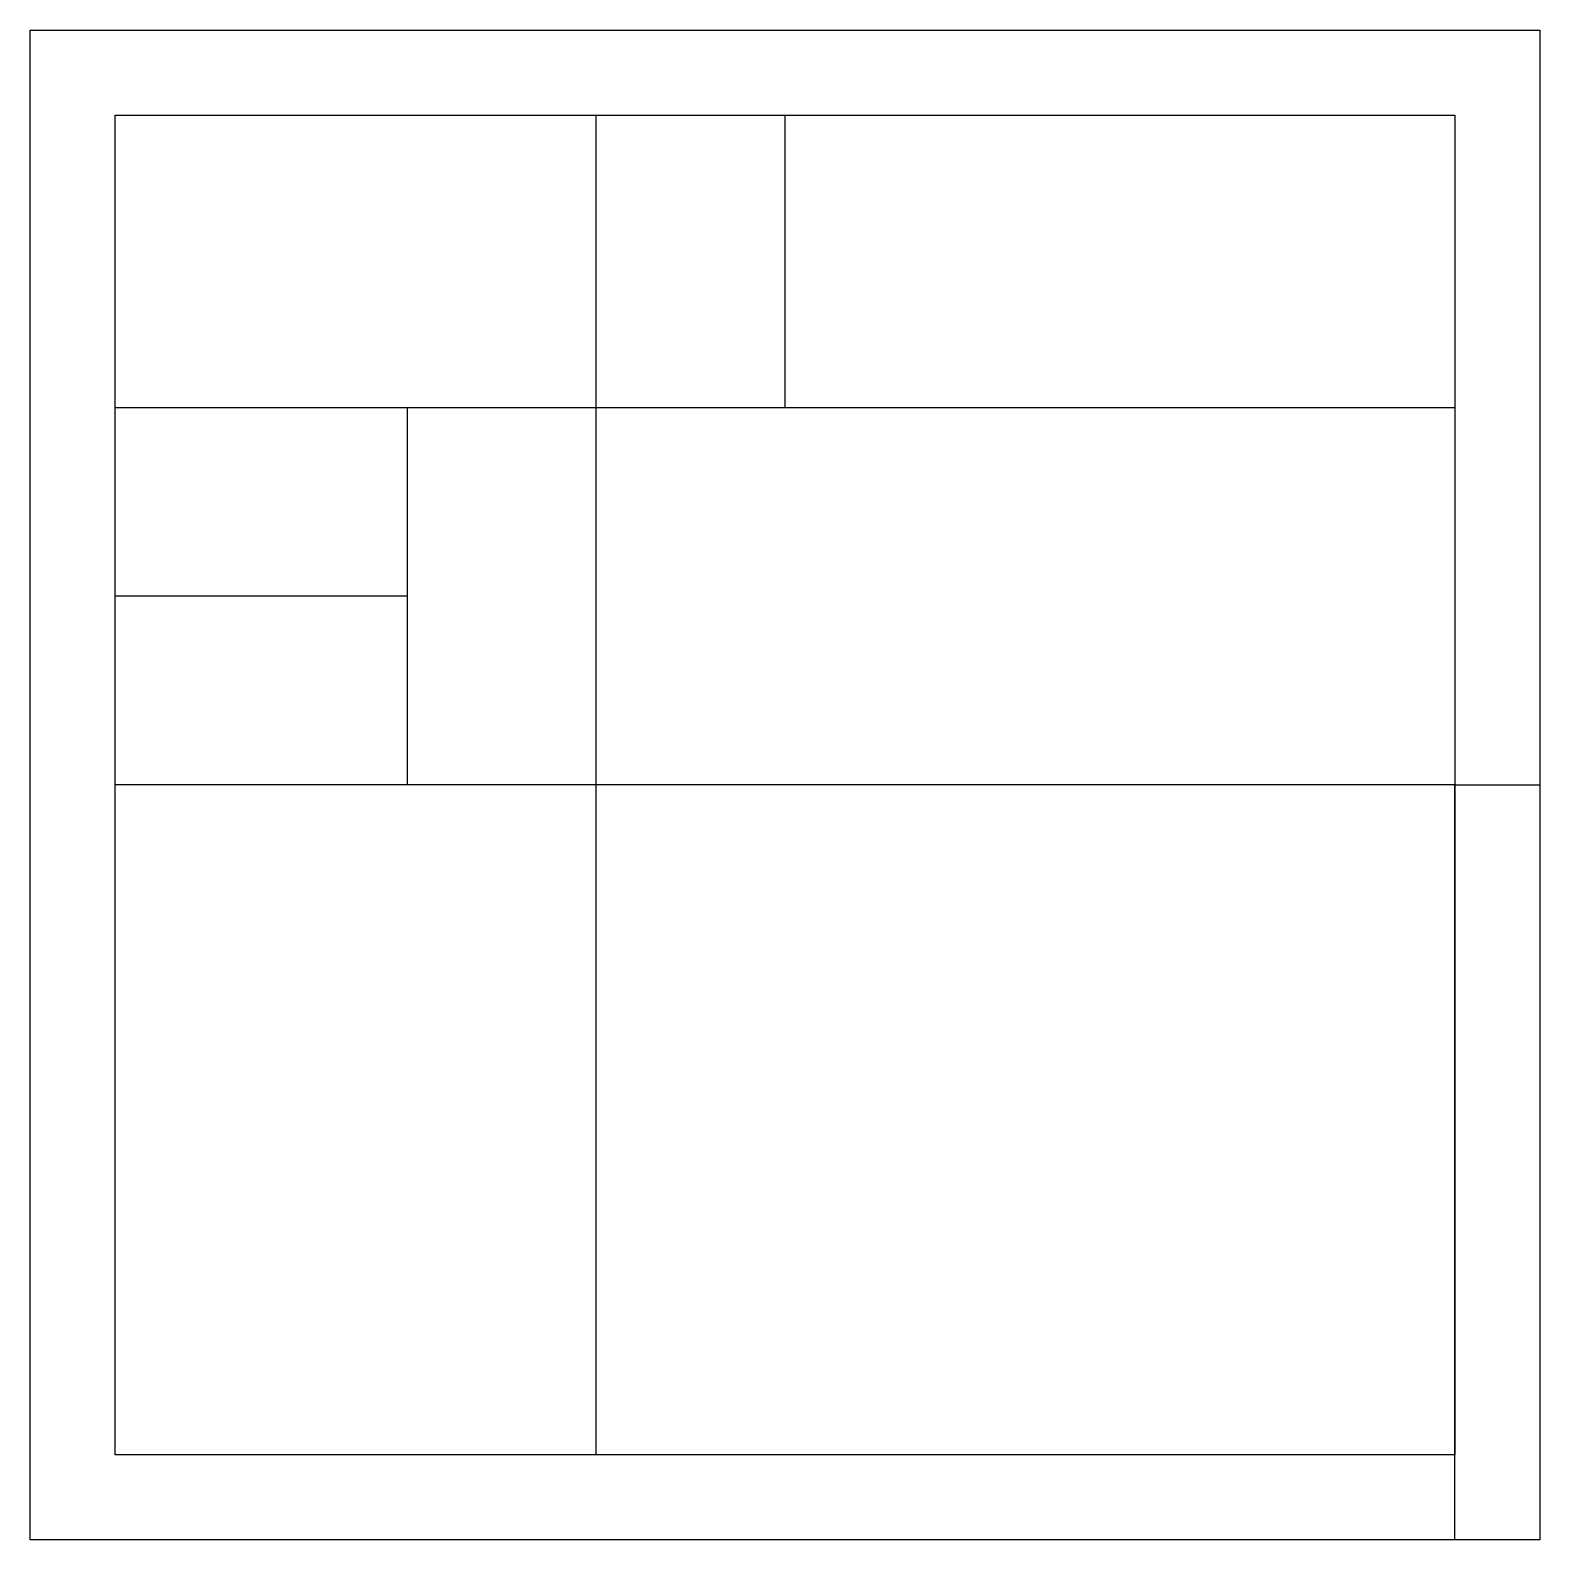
# Model space of a CAD drawing. Header units: millimetres. Extents: x 2884 to 6884, y -1914 to 2086.
import ezdxf

# ---------------------------------------------------------------- set-up
doc = ezdxf.new("R2010")
doc.units = ezdxf.units.MM

msp = doc.modelspace()

# ---------------------------------------------------------------- linework, layer by layer
for p, q in [((2884.4, 2086.1), (6884.4, 2086.1)), ((2884.4, -1913.9), (2884.4, 2086.1)), ((6884.4, 2086.1), (6884.4, -1913.9)), ((3109.4, 1861.1), (6659.4, 1861.1)), ((3109.4, -1688.9), (3109.4, 1861.1)), ((4384.4, -1688.9), (4384.4, 1861.1)), ((4884.4, 1086.1), (4884.4, 1861.1)), ((6659.4, 1861.1), (6659.4, -1688.9)), ((3109.4, 1086.1), (6659.4, 1086.1)), ((3884.4, 86.1), (3884.4, 1086.1)), ((3884.4, 86.1), (3884.4, 1086.1)), ((3884.4, 586.1), (3109.4, 586.1)), ((6659.4, 86.1), (3109.4, 86.1)), ((6659.4, -1688.9), (3109.4, -1688.9)), ((6884.4, -1913.9), (2884.4, -1913.9))]:
    msp.add_line(p, q)
msp.add_lwpolyline([(6659.4, 86.1), (6884.4, 86.1), (6884.4, -1913.9), (6659.4, -1913.9)], close=True)

doc.saveas('drawing.dxf')
